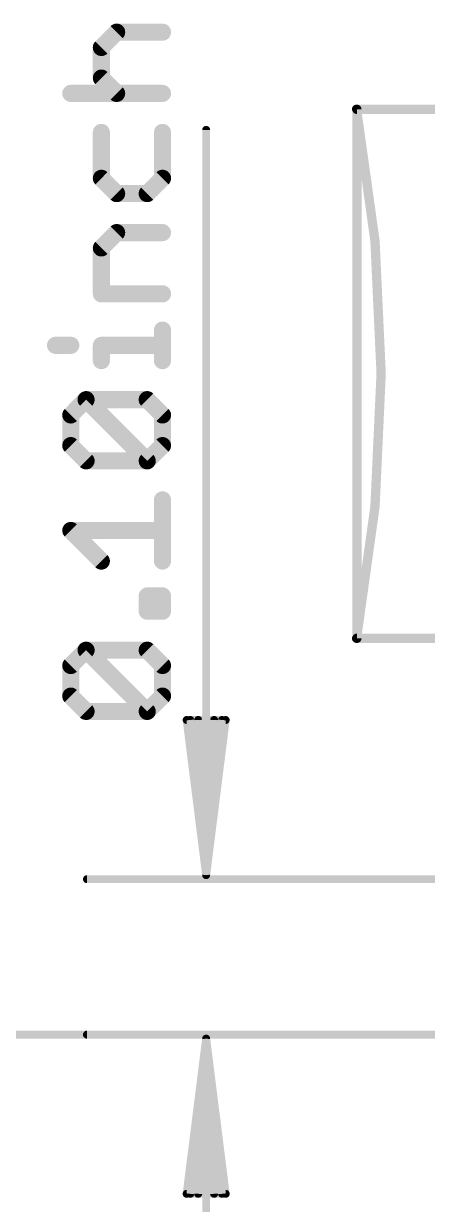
# Model space of a CAD drawing. Extents: x -29 to 78, y -18 to 28.
# Drawn here: x -6.8 to -0.19, y -2.77 to 16.52 of the extents above; entities that cross this region are included whole.
import ezdxf

# ---------------------------------------------------------------- set-up
doc = ezdxf.new("R2010")
doc.units = 0
doc.layers.add('47', color=253, linetype='CONTINUOUS')
doc.layers.add('51', color=53, linetype='CONTINUOUS')

msp = doc.modelspace()

# ---------------------------------------------------------------- linework, layer by layer
at = {"layer": '47'}
for points, const_width in [([(-5.5241, 16.1254), (-5.2741, 16.3754)], 0.2794), ([(-5.2741, 16.3754), (-4.5242, 16.3754)], 0.2794), ([(-5.5241, 15.6255), (-5.5241, 16.1254)], 0.2794), ([(-5.2741, 15.3755), (-5.5241, 15.6255)], 0.2794), ([(-6.0241, 15.3755), (-4.5242, 15.3755)], 0.2794), ([(-5.5241, 14.7383), (-5.5241, 13.9883)], 0.2794), ([(-4.5242, 13.9883), (-4.5242, 14.7383)], 0.2794), ([(-3.81, 2.605), (-3.81, 14.7799)], 0.13), ([(-5.5241, 13.9883), (-5.2741, 13.7383)], 0.2794), ([(-4.7742, 13.7383), (-4.5242, 13.9883)], 0.2794), ([(-5.2741, 13.7383), (-4.7742, 13.7383)], 0.2794), ([(-5.5241, 12.8511), (-5.2741, 13.1011)], 0.2794), ([(-5.2741, 13.1011), (-4.5242, 13.1011)], 0.2794), ([(-5.5241, 12.1012), (-5.5241, 12.8511)], 0.2794), ([(-4.5242, 12.1012), (-5.5241, 12.1012)], 0.2794), ([(-4.5242, 11.0097), (-4.5242, 11.5097)], 0.2794), ([(-6.2741, 11.2597), (-6.0241, 11.2597)], 0.2794), ([(-5.5241, 11.0097), (-5.5241, 11.2597)], 0.2794), ([(-5.5241, 11.2597), (-4.5242, 11.2597)], 0.2794), ([(-6.0241, 10.1225), (-5.7741, 10.3725)], 0.2794), ([(-5.7741, 10.3725), (-4.7742, 10.3725)], 0.2794), ([(-4.7742, 9.3726), (-5.7741, 10.3725)], 0.2794), ([(-4.7742, 10.3725), (-4.5242, 10.1225)], 0.2794), ([(-6.0241, 9.6226), (-6.0241, 10.1225)], 0.2794), ([(-4.5242, 10.1225), (-4.5242, 9.6226)], 0.2794), ([(-5.7741, 9.3726), (-6.0241, 9.6226)], 0.2794), ([(-4.5242, 9.6226), (-4.7742, 9.3726)], 0.2794), ([(-4.7742, 9.3726), (-5.7741, 9.3726)], 0.2794), ([(-4.5242, 7.7354), (-4.5242, 8.7354)], 0.2794), ([(-5.5241, 7.7354), (-6.0241, 8.2354)], 0.2794), ([(-6.0241, 8.2354), (-4.5242, 8.2354)], 0.2794), ([(-4.7742, 6.9169), (-4.7742, 7.1668)], 0.2794), ([(-4.7742, 7.1668), (-4.5242, 7.1668)], 0.2794), ([(-4.5242, 7.1668), (-4.5242, 6.9169)], 0.2794), ([(-4.5242, 6.9169), (-4.7742, 6.9169)], 0.2794), ([(-6.0241, 6.0296), (-5.7741, 6.2796)], 0.2794), ([(-5.7741, 6.2796), (-4.7742, 6.2796)], 0.2794), ([(-4.7742, 5.2797), (-5.7741, 6.2796)], 0.2794), ([(-4.7742, 6.2796), (-4.5242, 6.0296)], 0.2794), ([(-6.0241, 5.5297), (-6.0241, 6.0296)], 0.2794), ([(-4.5242, 6.0296), (-4.5242, 5.5297)], 0.2794), ([(-5.7741, 5.2797), (-6.0241, 5.5297)], 0.2794), ([(-4.5242, 5.5297), (-4.7742, 5.2797)], 0.2794), ([(-4.7742, 5.2797), (-5.7741, 5.2797)], 0.2794), ([(-3.81, 2.605), (-4.1292, 5.14)], 0.13), ([(-4.1292, 5.14), (-3.4908, 5.14)], 0.13), ([(-3.81, 2.605), (-4.07, 5.14)], 0.13), ([(-3.81, 2.605), (-3.94, 5.14)], 0.13), ([(-3.4908, 5.14), (-3.81, 2.605)], 0.13), ([(-3.68, 5.14), (-3.81, 2.605)], 0.13), ([(-3.55, 5.14), (-3.81, 2.605)], 0.13), ([(2.54, 2.54), (-5.76, 2.54)], 0.13), ([(0, 0), (-10.84, 0)], 0.13), ([(2.54, 0), (-5.76, 0)], 0.13), ([(-3.81, -0.065), (-4.1292, -2.6)], 0.13), ([(-3.81, -0.065), (-4.07, -2.6)], 0.13), ([(-3.81, -0.065), (-3.94, -2.6)], 0.13), ([(-3.81, -0.065), (-3.81, -5.2)], 0.13), ([(-3.4908, -2.6), (-3.81, -0.065)], 0.13), ([(-3.68, -2.6), (-3.81, -0.065)], 0.13), ([(-3.55, -2.6), (-3.81, -0.065)], 0.13), ([(-4.1292, -2.6), (-3.4908, -2.6)], 0.13)]:
    msp.add_lwpolyline(points, dxfattribs=dict(at, const_width=const_width))
for points, const_width in [([(-5.2741, 16.4453, 1), (-5.2741, 16.3056)], 0.1397), ([(-5.2247, 16.326, 1), (-5.3235, 16.4248)], 0.1397), ([(-4.5242, 16.3056, 1), (-4.5242, 16.4453)], 0.1397), ([(-5.4543, 16.1254, 1), (-5.594, 16.1254)], 0.1397), ([(-5.5735, 16.1748, 1), (-5.4747, 16.076)], 0.1397), ([(-5.594, 15.6255, 1), (-5.4543, 15.6255)], 0.1397), ([(-5.4747, 15.6749, 1), (-5.5735, 15.5761)], 0.1397), ([(-6.0241, 15.4453, 1), (-6.0241, 15.3056)], 0.1397), ([(-5.3235, 15.3261, 1), (-5.2247, 15.4249)], 0.1397), ([(-4.5242, 15.3056, 1), (-4.5242, 15.4453)], 0.1397), ([(-5.4543, 14.7383, 1), (-5.594, 14.7383)], 0.1397), ([(-4.4544, 14.7383, 1), (-4.5941, 14.7383)], 0.1397), ([(-3.7775, 14.7799, 1), (-3.8425, 14.7799)], 0.065), ([(-5.4747, 14.0377, 1), (-5.5735, 13.9389)], 0.1397), ([(-4.4748, 13.9389, 1), (-4.5736, 14.0377)], 0.1397), ([(-5.594, 13.9883, 1), (-5.4543, 13.9883)], 0.1397), ([(-4.5941, 13.9883, 1), (-4.4544, 13.9883)], 0.1397), ([(-5.2741, 13.8082, 1), (-5.2741, 13.6685)], 0.1397), ([(-5.3235, 13.6889, 1), (-5.2247, 13.7877)], 0.1397), ([(-4.8236, 13.7877, 1), (-4.7248, 13.6889)], 0.1397), ([(-4.7742, 13.6685, 1), (-4.7742, 13.8082)], 0.1397), ([(-5.2741, 13.171, 1), (-5.2741, 13.0313)], 0.1397), ([(-5.2247, 13.0517, 1), (-5.3235, 13.1505)], 0.1397), ([(-4.5242, 13.0313, 1), (-4.5242, 13.171)], 0.1397), ([(-5.4543, 12.8511, 1), (-5.594, 12.8511)], 0.1397), ([(-5.5735, 12.9005, 1), (-5.4747, 12.8017)], 0.1397), ([(-5.594, 12.1012, 1), (-5.4543, 12.1012)], 0.1397), ([(-5.5241, 12.171, 1), (-5.5241, 12.0313)], 0.1397), ([(-4.5242, 12.0313, 1), (-4.5242, 12.171)], 0.1397), ([(-4.4544, 11.5097, 1), (-4.5941, 11.5097)], 0.1397), ([(-6.2741, 11.3296, 1), (-6.2741, 11.1899)], 0.1397), ([(-6.0241, 11.1899, 1), (-6.0241, 11.3296)], 0.1397), ([(-5.4543, 11.2597, 1), (-5.594, 11.2597)], 0.1397), ([(-5.5241, 11.3296, 1), (-5.5241, 11.1899)], 0.1397), ([(-4.5242, 11.1899, 1), (-4.5242, 11.3296)], 0.1397), ([(-5.594, 11.0097, 1), (-5.4543, 11.0097)], 0.1397), ([(-4.5941, 11.0097, 1), (-4.4544, 11.0097)], 0.1397), ([(-5.7741, 10.4424, 1), (-5.7741, 10.3027)], 0.1397), ([(-5.7247, 10.4219, 1), (-5.8235, 10.3231)], 0.1397), ([(-5.7247, 10.3231, 1), (-5.8235, 10.4219)], 0.1397), ([(-4.7248, 10.4219, 1), (-4.8236, 10.3231)], 0.1397), ([(-4.7742, 10.3027, 1), (-4.7742, 10.4424)], 0.1397), ([(-6.0735, 10.1719, 1), (-5.9747, 10.0731)], 0.1397), ([(-5.9542, 10.1225, 1), (-6.0939, 10.1225)], 0.1397), ([(-4.4544, 10.1225, 1), (-4.5941, 10.1225)], 0.1397), ([(-4.5736, 10.0731, 1), (-4.4748, 10.1719)], 0.1397), ([(-5.9747, 9.672, 1), (-6.0735, 9.5732)], 0.1397), ([(-6.0939, 9.6226, 1), (-5.9542, 9.6226)], 0.1397), ([(-4.5941, 9.6226, 1), (-4.4544, 9.6226)], 0.1397), ([(-4.4748, 9.5732, 1), (-4.5736, 9.672)], 0.1397), ([(-5.7741, 9.4424, 1), (-5.7741, 9.3027)], 0.1397), ([(-5.8235, 9.3232, 1), (-5.7247, 9.422)], 0.1397), ([(-4.8236, 9.422, 1), (-4.7248, 9.3232)], 0.1397), ([(-4.8236, 9.3232, 1), (-4.7248, 9.422)], 0.1397), ([(-4.7742, 9.3027, 1), (-4.7742, 9.4424)], 0.1397), ([(-4.4544, 8.7354, 1), (-4.5941, 8.7354)], 0.1397), ([(-5.9747, 8.2848, 1), (-6.0735, 8.186)], 0.1397), ([(-6.0241, 8.3052, 1), (-6.0241, 8.1655)], 0.1397), ([(-4.5242, 8.1655, 1), (-4.5242, 8.3052)], 0.1397), ([(-5.5735, 7.686, 1), (-5.4747, 7.7848)], 0.1397), ([(-4.5941, 7.7354, 1), (-4.4544, 7.7354)], 0.1397), ([(-4.7043, 7.1668, 1), (-4.844, 7.1668)], 0.1397), ([(-4.7742, 7.2367, 1), (-4.7742, 7.097)], 0.1397), ([(-4.4544, 7.1668, 1), (-4.5941, 7.1668)], 0.1397), ([(-4.5242, 7.097, 1), (-4.5242, 7.2367)], 0.1397), ([(-4.7742, 6.9867, 1), (-4.7742, 6.847)], 0.1397), ([(-4.844, 6.9169, 1), (-4.7043, 6.9169)], 0.1397), ([(-4.5941, 6.9169, 1), (-4.4544, 6.9169)], 0.1397), ([(-4.5242, 6.847, 1), (-4.5242, 6.9867)], 0.1397), ([(-5.7741, 6.3495, 1), (-5.7741, 6.2098)], 0.1397), ([(-5.7247, 6.329, 1), (-5.8235, 6.2302)], 0.1397), ([(-5.7247, 6.2302, 1), (-5.8235, 6.329)], 0.1397), ([(-4.7248, 6.329, 1), (-4.8236, 6.2302)], 0.1397), ([(-4.7742, 6.2098, 1), (-4.7742, 6.3495)], 0.1397), ([(-6.0735, 6.079, 1), (-5.9747, 5.9802)], 0.1397), ([(-5.9542, 6.0296, 1), (-6.0939, 6.0296)], 0.1397), ([(-4.4544, 6.0296, 1), (-4.5941, 6.0296)], 0.1397), ([(-4.5736, 5.9802, 1), (-4.4748, 6.079)], 0.1397), ([(-5.9747, 5.5791, 1), (-6.0735, 5.4803)], 0.1397), ([(-6.0939, 5.5297, 1), (-5.9542, 5.5297)], 0.1397), ([(-4.5941, 5.5297, 1), (-4.4544, 5.5297)], 0.1397), ([(-4.4748, 5.4803, 1), (-4.5736, 5.5791)], 0.1397), ([(-5.7741, 5.3495, 1), (-5.7741, 5.2099)], 0.1397), ([(-4.7742, 5.2099, 1), (-4.7742, 5.3495)], 0.1397), ([(-5.8235, 5.2303, 1), (-5.7247, 5.3291)], 0.1397), ([(-4.8236, 5.3291, 1), (-4.7248, 5.2303)], 0.1397), ([(-4.8236, 5.2303, 1), (-4.7248, 5.3291)], 0.1397), ([(-4.097, 5.1441, 1), (-4.1615, 5.1359)], 0.065), ([(-4.1292, 5.1725, 1), (-4.1292, 5.1075)], 0.065), ([(-4.0377, 5.1433, 1), (-4.1023, 5.1367)], 0.065), ([(-3.9075, 5.1417, 1), (-3.9725, 5.1383)], 0.065), ([(-3.6475, 5.1383, 1), (-3.7125, 5.1417)], 0.065), ([(-3.5177, 5.1367, 1), (-3.5823, 5.1433)], 0.065), ([(-3.4585, 5.1359, 1), (-3.523, 5.1441)], 0.065), ([(-3.4908, 5.1075, 1), (-3.4908, 5.1725)], 0.065), ([(-5.76, 2.5725, 1), (-5.76, 2.5075)], 0.065), ([(-3.8422, 2.6091, 1), (-3.7778, 2.6009)], 0.065), ([(-3.8423, 2.6083, 1), (-3.7777, 2.6017)], 0.065), ([(-3.8425, 2.6033, 1), (-3.7775, 2.6067)], 0.065), ([(-3.8425, 2.6067, 1), (-3.7775, 2.6033)], 0.065), ([(-3.8425, 2.605, 1), (-3.7775, 2.605)], 0.065), ([(-3.8423, 2.6017, 1), (-3.7777, 2.6083)], 0.065), ([(-3.8422, 2.6009, 1), (-3.7778, 2.6091)], 0.065), ([(-5.76, 0.0325, 1), (-5.76, -0.0325)], 0.065), ([(-3.7775, -0.0667, 1), (-3.8425, -0.0633)], 0.065), ([(-3.7775, -0.0633, 1), (-3.8425, -0.0667)], 0.065), ([(-3.7775, -0.065, 1), (-3.8425, -0.065)], 0.065), ([(-3.7778, -0.0609, 1), (-3.8422, -0.0691)], 0.065), ([(-3.7777, -0.0617, 1), (-3.8423, -0.0683)], 0.065), ([(-3.7777, -0.0683, 1), (-3.8423, -0.0617)], 0.065), ([(-3.7778, -0.0691, 1), (-3.8422, -0.0609)], 0.065), ([(-4.1615, -2.5959, 1), (-4.097, -2.6041)], 0.065), ([(-4.1292, -2.5675, 1), (-4.1292, -2.6325)], 0.065), ([(-4.1023, -2.5967, 1), (-4.0377, -2.6033)], 0.065), ([(-3.9725, -2.5983, 1), (-3.9075, -2.6017)], 0.065), ([(-3.7125, -2.6017, 1), (-3.6475, -2.5983)], 0.065), ([(-3.5823, -2.6033, 1), (-3.5177, -2.5967)], 0.065), ([(-3.523, -2.6041, 1), (-3.4585, -2.5959)], 0.065), ([(-3.4908, -2.6325, 1), (-3.4908, -2.5675)], 0.065)]:
    msp.add_lwpolyline(points, format="xyb", dxfattribs=dict(at, const_width=const_width))
at = {"layer": '51'}
for points, const_width in [([(-1.35, 6.475, 0.0931), (-1.35, 15.115)], 0.1524), ([(-1.3126, 15.122, 1), (-1.3874, 15.108)], 0.0762), ([(-1.3069, 15.115, 1), (-1.3831, 15.115)], 0.0762), ([(-1.345, 15.1531, 1), (-1.345, 15.0769)], 0.0762), ([(-1.3874, 6.482, 1), (-1.3126, 6.468)], 0.0762), ([(-1.345, 6.5131, 1), (-1.345, 6.4369)], 0.0762), ([(-1.3831, 6.475, 1), (-1.3069, 6.475)], 0.0762)]:
    msp.add_lwpolyline(points, format="xyb", dxfattribs=dict(at, const_width=const_width))
at = {"layer": '51', "const_width": 0.1524}
for points in [[(-1.345, 15.115), (-1.345, 6.475)], [(-1.345, 15.115), (6.475, 15.115)], [(6.475, 6.475), (-1.345, 6.475)]]:
    msp.add_lwpolyline(points, dxfattribs=at)

doc.saveas('drawing.dxf')
